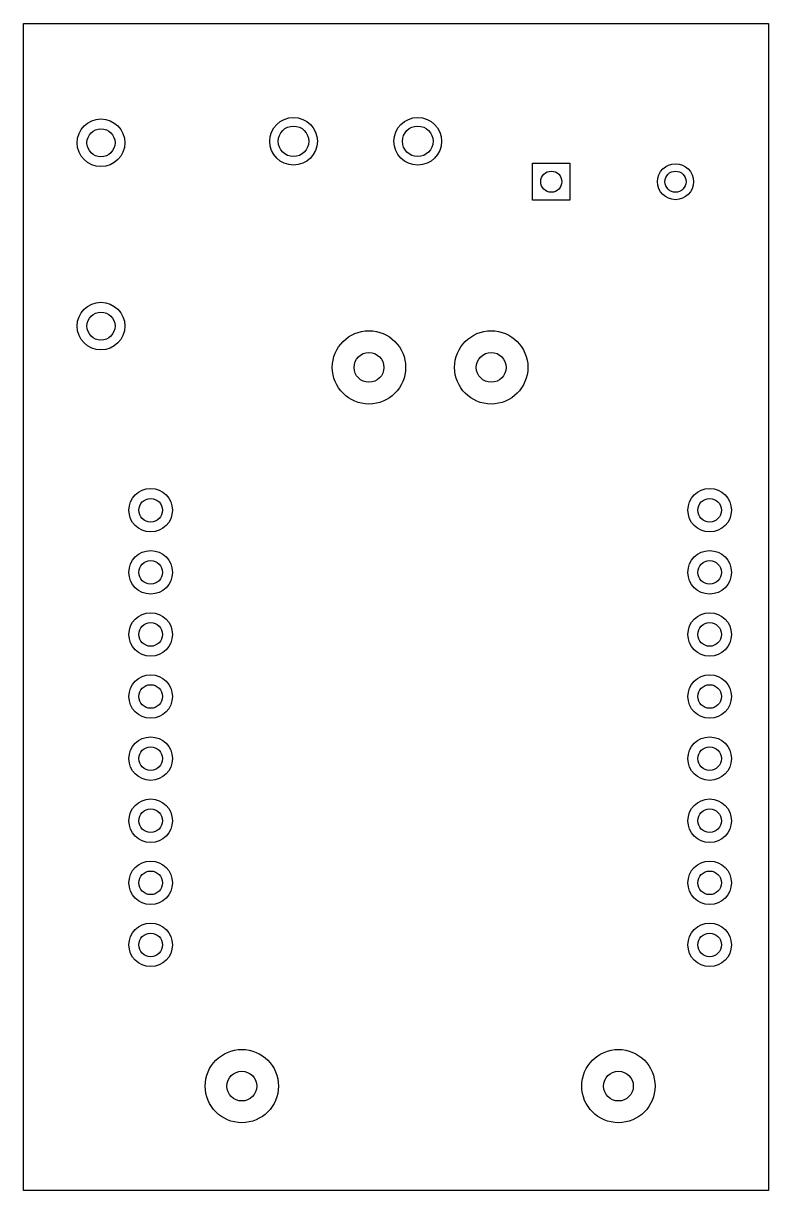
# Model space of a CAD drawing. Header units: millimetres. Extents: x 40000 to 41200, y -31880 to -30000.
import ezdxf

# ---------------------------------------------------------------- set-up
doc = ezdxf.new("R2010")
doc.units = ezdxf.units.MM

msp = doc.modelspace()

# ---------------------------------------------------------------- linework, layer by layer
for points in [[(40000, -30000), (41200, -30000), (41200, -31880), (40000, -31880), (40000, -30000)], [(40820, -30225), (40880, -30225), (40880, -30285), (40820, -30285)]]:
    msp.add_lwpolyline(points, close=True)
for centre, radius in [((40125, -30192.4), 38.37), ((40435, -30190), 38.37), ((40635, -30190), 38.37), ((40125, -30192.4), 22.62), ((40435, -30190), 24.591), ((40635, -30190), 24.591), ((41050, -30255), 29), ((40850, -30255), 17), ((41050, -30255), 17), ((40125, -30487.6), 38.37), ((40125, -30487.6), 22.62), ((40556.524, -30554.105), 59.039), ((40753.324, -30554.105), 59), ((40556.524, -30554.105), 24), ((40753.324, -30554.105), 24), ((40205, -30784.2), 35), ((41105, -30784.2), 35), ((40205, -30784.2), 19), ((41105, -30784.2), 19), ((40205, -30884.2), 35), ((41105, -30884.2), 35), ((40205, -30884.2), 19), ((41105, -30884.2), 19), ((40205, -30984.2), 35), ((41105, -30984.2), 35), ((40205, -30984.2), 19), ((41105, -30984.2), 19), ((40205, -31084.2), 35), ((41105, -31084.2), 35), ((40205, -31084.2), 19), ((41105, -31084.2), 19), ((40205, -31184.2), 35), ((41105, -31184.2), 35), ((40205, -31184.2), 19), ((41105, -31184.2), 19), ((40205, -31284.2), 35), ((41105, -31284.2), 35), ((40205, -31284.2), 19), ((41105, -31284.2), 19), ((40205, -31384.2), 35), ((41105, -31384.2), 35), ((40205, -31384.2), 19), ((41105, -31384.2), 19), ((40205, -31484.2), 35), ((41105, -31484.2), 35), ((40205, -31484.2), 19), ((41105, -31484.2), 19), ((40351.824, -31711.605), 59), ((40958.124, -31711.605), 59), ((40351.824, -31711.605), 24), ((40958.124, -31711.605), 24)]:
    msp.add_circle(centre, radius)

doc.saveas('drawing.dxf')
